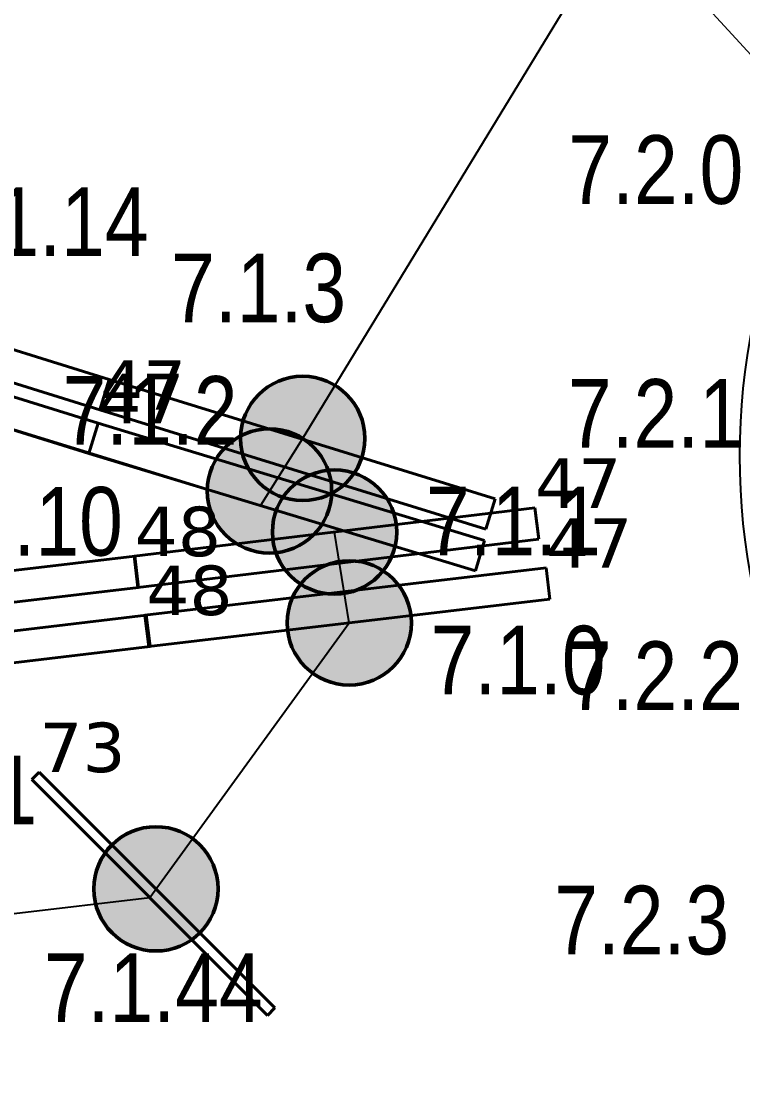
# Model space of a CAD drawing. Header units: millimetres. Extents: x -243740 to 150609, y -473655 to -165121.
# Drawn here: x -2954 to -326, y -396928 to -393090 of the extents above; entities that cross this region are included whole.
import ezdxf
from ezdxf import colors
from ezdxf.entities.mleader import LeaderData, LeaderLine
from ezdxf.enums import TextEntityAlignment as Align
from ezdxf.math import Vec2, Vec3

# ---------------------------------------------------------------- set-up
doc = ezdxf.new("R2010")
doc.units = ezdxf.units.MM
doc.layers.add('_Гр.ЩД-1C.10.4.I6.1', color=6, linetype='Continuous')
doc.layers.add('_Гр.ЩД-1C.10.4.I6.2', color=6, linetype='Continuous')
for name, color, linetype, lineweight in [('_освещение_dali', 3, 'Continuous', 50), ('DLX_FL2_LUM 13', 5, 'Continuous', 40), ('DLX_FL2_LUM 18', 5, 'Continuous', 40), ('DLX_FL2_LUM 26', 5, 'Continuous', 40)]:
    doc.layers.add(name, color=color, linetype=linetype, lineweight=lineweight)
doc.styles.get("Standard").update_dxf_attribs({"font": 'ARIALN.TTF'})
doc.styles.add('TableTextStyle', font='')
doc.styles.add('Шрифт - 200', font='', dxfattribs={"height": 200})
doc.styles.get('TableTextStyle').set_extended_font_data('VERDANA.TTF')
doc.styles.get('Шрифт - 200').set_extended_font_data('GOST Common', italic=True)
doc.linetypes.add('Truba', pattern='A,3e-05,[4,MSH_7,S=1,R=0,X=0,Y=0],-3.022072', length=3.022102)

# ---------------------------------------------------------------- blocks, each defined once
blk = doc.blocks.new('_Dot')
at = {"color": 0, "linetype": 'ByBlock', "lineweight": -2}
blk.add_line((-0.5, 0), (-1, 0), dxfattribs=at)
at = {"color": 0, "linetype": 'ByBlock', "const_width": 0.5}
blk.add_lwpolyline([(-0.25, 0, 1), (0.25, 0, 1)], format="xyb", close=True, dxfattribs=at)
blk = doc.blocks.new('A$Caabd1818')
at = {"layer": 'DLX_FL2_LUM 13'}
for points in [[(-6602.2, 3126, 0), (-6636.2, 3016.2, 0)], [(-6602.2, 3126, 0), (-6636.2, 3016.2, 0)], [(-6636.2, 3016.2, 0), (-6602.2, 3126, 0)], [(-6636.2, 3016.2, 0), (-6602.2, 3126, 0)], [(-5198, 2691.1, 0), (-6602.2, 3126, 0)], [(-6602.2, 3126, 0), (-6602.2, 3126, 0)], [(-6602.2, 3126, 0), (-5198, 2691.1, 0)], [(-5198, 2691.1, 0), (-6602.2, 3126, 0)], [(-6602.2, 3126, 0), (-6602.2, 3126, 0)], [(-6602.2, 3126, 0), (-5198, 2691.1, 0)], [(-6636.2, 3016.2, 0), (-5232, 2581.2, 0)], [(-6636.2, 3016.2, 0), (-6636.2, 3016.2, 0)], [(-5232, 2581.2, 0), (-6636.2, 3016.2, 0)], [(-5232, 2581.2, 0), (-6636.2, 3016.2, 0)], [(-6636.2, 3016.2, 0), (-6636.2, 3016.2, 0)], [(-6636.2, 3016.2, 0), (-5232, 2581.2, 0)], [(-6676.1, 2857.1, 0), (-6642.7, 2967.1, 0)], [(-6676.1, 2857.1, 0), (-6642.7, 2967.1, 0)], [(-6642.7, 2967.1, 0), (-6676.1, 2857.1, 0)], [(-6642.7, 2967.1, 0), (-6676.1, 2857.1, 0)], [(-6642.7, 2967.1, 0), (-5236.1, 2540.1, 0)], [(-6642.7, 2967.1, 0), (-6642.7, 2967.1, 0)], [(-5236.1, 2540.1, 0), (-6642.7, 2967.1, 0)], [(-5236.1, 2540.1, 0), (-6642.7, 2967.1, 0)], [(-6642.7, 2967.1, 0), (-6642.7, 2967.1, 0)], [(-6642.7, 2967.1, 0), (-5236.1, 2540.1, 0)], [(-5269.5, 2430, 0), (-6676.1, 2857.1, 0)], [(-6676.1, 2857.1, 0), (-6676.1, 2857.1, 0)], [(-6676.1, 2857.1, 0), (-5269.5, 2430, 0)], [(-5269.5, 2430, 0), (-6676.1, 2857.1, 0)], [(-6676.1, 2857.1, 0), (-6676.1, 2857.1, 0)], [(-6676.1, 2857.1, 0), (-5269.5, 2430, 0)], [(-5232, 2581.2, 0), (-5198, 2691.1, 0)], [(-5198, 2691.1, 0), (-5232, 2581.2, 0)], [(-5198, 2691.1, 0), (-5232, 2581.2, 0)], [(-5232, 2581.2, 0), (-5198, 2691.1, 0)], [(-5198, 2691.1, 0), (-5198, 2691.1, 0)], [(-5198, 2691.1, 0), (-5198, 2691.1, 0)], [(-5052.5, 2658.7, 0), (-6511.9, 2482.7, 0)], [(-6511.9, 2482.7, 0), (-5052.5, 2658.7, 0)], [(-5052.5, 2658.7, 0), (-6511.9, 2482.7, 0)], [(-6511.9, 2482.7, 0), (-5052.5, 2658.7, 0)], [(-5038.7, 2544.5, 0), (-5052.5, 2658.7, 0)], [(-5052.5, 2658.7, 0), (-5038.7, 2544.5, 0)], [(-5052.5, 2658.7, 0), (-5052.5, 2658.7, 0)], [(-5052.5, 2658.7, 0), (-5038.7, 2544.5, 0)], [(-5038.7, 2544.5, 0), (-5052.5, 2658.7, 0)], [(-5052.5, 2658.7, 0), (-5052.5, 2658.7, 0)], [(-5232, 2581.2, 0), (-5232, 2581.2, 0)], [(-5232, 2581.2, 0), (-5232, 2581.2, 0)], [(-6498.1, 2368.5, 0), (-5038.7, 2544.5, 0)], [(-5038.7, 2544.5, 0), (-6498.1, 2368.5, 0)], [(-5038.7, 2544.5, 0), (-6498.1, 2368.5, 0)], [(-6498.1, 2368.5, 0), (-5038.7, 2544.5, 0)], [(-5236.1, 2540.1, 0), (-5269.5, 2430, 0)], [(-5269.5, 2430, 0), (-5236.1, 2540.1, 0)], [(-5269.5, 2430, 0), (-5236.1, 2540.1, 0)], [(-5236.1, 2540.1, 0), (-5269.5, 2430, 0)], [(-5236.1, 2540.1, 0), (-5236.1, 2540.1, 0)], [(-5236.1, 2540.1, 0), (-5236.1, 2540.1, 0)], [(-5038.7, 2544.5, 0), (-5038.7, 2544.5, 0)], [(-5038.7, 2544.5, 0), (-5038.7, 2544.5, 0)], [(-6511.9, 2482.7, 0), (-6498.1, 2368.5, 0)], [(-6511.9, 2482.7, 0), (-6511.9, 2482.7, 0)], [(-6511.9, 2482.7, 0), (-6498.1, 2368.5, 0)], [(-6498.1, 2368.5, 0), (-6511.9, 2482.7, 0)], [(-6498.1, 2368.5, 0), (-6511.9, 2482.7, 0)], [(-6511.9, 2482.7, 0), (-6511.9, 2482.7, 0)], [(-5012.3, 2440.5, 0), (-6472.2, 2268, 0)], [(-6472.2, 2268, 0), (-5012.3, 2440.5, 0)], [(-5012.3, 2440.5, 0), (-6472.2, 2268, 0)], [(-6472.2, 2268, 0), (-5012.3, 2440.5, 0)], [(-5269.5, 2430, 0), (-5269.5, 2430, 0)], [(-5269.5, 2430, 0), (-5269.5, 2430, 0)], [(-4998.8, 2326.3, 0), (-5012.3, 2440.5, 0)], [(-5012.3, 2440.5, 0), (-4998.8, 2326.3, 0)], [(-5012.3, 2440.5, 0), (-5012.3, 2440.5, 0)], [(-5012.3, 2440.5, 0), (-4998.8, 2326.3, 0)], [(-4998.8, 2326.3, 0), (-5012.3, 2440.5, 0)], [(-5012.3, 2440.5, 0), (-5012.3, 2440.5, 0)], [(-6498.1, 2368.5, 0), (-6498.1, 2368.5, 0)], [(-6498.1, 2368.5, 0), (-6498.1, 2368.5, 0)], [(-6458.7, 2153.8, 0), (-4998.8, 2326.3, 0)], [(-4998.8, 2326.3, 0), (-6458.7, 2153.8, 0)], [(-4998.8, 2326.3, 0), (-6458.7, 2153.8, 0)], [(-6458.7, 2153.8, 0), (-4998.8, 2326.3, 0)], [(-4998.8, 2326.3, 0), (-4998.8, 2326.3, 0)], [(-4998.8, 2326.3, 0), (-4998.8, 2326.3, 0)], [(-6472.2, 2268, 0), (-6458.7, 2153.8, 0)], [(-6472.2, 2268, 0), (-6472.2, 2268, 0)], [(-6472.2, 2268, 0), (-6458.7, 2153.8, 0)], [(-6458.7, 2153.8, 0), (-6472.2, 2268, 0)], [(-6458.7, 2153.8, 0), (-6472.2, 2268, 0)], [(-6472.2, 2268, 0), (-6472.2, 2268, 0)], [(-6458.7, 2153.8, 0), (-6458.7, 2153.8, 0)], [(-6458.7, 2153.8, 0), (-6458.7, 2153.8, 0)]]:
    blk.add_polyline3d(points, dxfattribs=at)
at = {"layer": 'DLX_FL2_LUM 18'}
for points in [[(-6602.2, 3125.9, 0), (-8471.4, 3708.8, 0)], [(-8471.4, 3708.8, 0), (-6602.2, 3125.9, 0)], [(-6602.2, 3125.9, 0), (-8471.4, 3708.8, 0)], [(-8471.4, 3708.8, 0), (-6602.2, 3125.9, 0)], [(-8505.7, 3599, 0), (-6636.4, 3016.2, 0)], [(-6636.4, 3016.2, 0), (-8505.7, 3599, 0)], [(-6636.4, 3016.2, 0), (-8505.7, 3599, 0)], [(-8505.7, 3599, 0), (-6636.4, 3016.2, 0)], [(-8512.6, 3548.6, 0), (-6642.9, 2967.1, 0)], [(-6642.9, 2967.1, 0), (-8512.6, 3548.6, 0)], [(-6642.9, 2967.1, 0), (-8512.6, 3548.6, 0)], [(-8512.6, 3548.6, 0), (-6642.9, 2967.1, 0)], [(-6677.1, 2857.3, 0), (-8546.7, 3438.8, 0)], [(-8546.7, 3438.8, 0), (-6677.1, 2857.3, 0)], [(-6677.1, 2857.3, 0), (-8546.7, 3438.8, 0)], [(-8546.7, 3438.8, 0), (-6677.1, 2857.3, 0)], [(-6636.4, 3016.2, 0), (-6602.2, 3125.9, 0)], [(-6602.2, 3125.9, 0), (-6636.4, 3016.2, 0)], [(-6602.2, 3125.9, 0), (-6636.4, 3016.2, 0)], [(-6636.4, 3016.2, 0), (-6602.2, 3125.9, 0)], [(-6602.2, 3125.9, 0), (-6602.2, 3125.9, 0)], [(-6602.2, 3125.9, 0), (-6602.2, 3125.9, 0)], [(-6636.4, 3016.2, 0), (-6636.4, 3016.2, 0)], [(-6636.4, 3016.2, 0), (-6636.4, 3016.2, 0)], [(-6642.9, 2967.1, 0), (-6677.1, 2857.3, 0)], [(-6677.1, 2857.3, 0), (-6642.9, 2967.1, 0)], [(-6677.1, 2857.3, 0), (-6642.9, 2967.1, 0)], [(-6642.9, 2967.1, 0), (-6677.1, 2857.3, 0)], [(-6642.9, 2967.1, 0), (-6642.9, 2967.1, 0)], [(-6642.9, 2967.1, 0), (-6642.9, 2967.1, 0)], [(-6677.1, 2857.3, 0), (-6677.1, 2857.3, 0)], [(-6677.1, 2857.3, 0), (-6677.1, 2857.3, 0)], [(-6509.7, 2483, 0), (-8454.2, 2253.1, 0)], [(-8454.2, 2253.1, 0), (-6509.7, 2483, 0)], [(-6509.7, 2483, 0), (-8454.2, 2253.1, 0)], [(-8454.2, 2253.1, 0), (-6509.7, 2483, 0)], [(-6496.2, 2368.7, 0), (-6509.7, 2483, 0)], [(-6509.7, 2483, 0), (-6496.2, 2368.7, 0)], [(-6509.7, 2483, 0), (-6509.7, 2483, 0)], [(-6509.7, 2483, 0), (-6496.2, 2368.7, 0)], [(-6496.2, 2368.7, 0), (-6509.7, 2483, 0)], [(-6509.7, 2483, 0), (-6509.7, 2483, 0)], [(-8440.7, 2138.9, 0), (-6496.2, 2368.7, 0)], [(-6496.2, 2368.7, 0), (-8440.7, 2138.9, 0)], [(-6496.2, 2368.7, 0), (-8440.7, 2138.9, 0)], [(-8440.7, 2138.9, 0), (-6496.2, 2368.7, 0)], [(-6496.2, 2368.7, 0), (-6496.2, 2368.7, 0)], [(-6496.2, 2368.7, 0), (-6496.2, 2368.7, 0)], [(-6467.5, 2268.6, 0), (-8411.7, 2036.6, 0)], [(-8411.7, 2036.6, 0), (-6467.5, 2268.6, 0)], [(-6467.5, 2268.6, 0), (-8411.7, 2036.6, 0)], [(-8411.7, 2036.6, 0), (-6467.5, 2268.6, 0)], [(-6453.9, 2154.4, 0), (-6467.5, 2268.6, 0)], [(-6467.5, 2268.6, 0), (-6453.9, 2154.4, 0)], [(-6467.5, 2268.6, 0), (-6467.5, 2268.6, 0)], [(-6467.5, 2268.6, 0), (-6453.9, 2154.4, 0)], [(-6453.9, 2154.4, 0), (-6467.5, 2268.6, 0)], [(-6467.5, 2268.6, 0), (-6467.5, 2268.6, 0)], [(-8398.1, 1922.4, 0), (-6453.9, 2154.4, 0)], [(-6453.9, 2154.4, 0), (-8398.1, 1922.4, 0)], [(-6453.9, 2154.4, 0), (-8398.1, 1922.4, 0)], [(-8398.1, 1922.4, 0), (-6453.9, 2154.4, 0)], [(-6453.9, 2154.4, 0), (-6453.9, 2154.4, 0)], [(-6453.9, 2154.4, 0), (-6453.9, 2154.4, 0)]]:
    blk.add_polyline3d(points, dxfattribs=at)
at = {"layer": 'DLX_FL2_LUM 26'}
for points in [[(-6883.9, 1669.8, 0), (-6857, 1696.6, 0)], [(-6857, 1696.6, 0), (-6883.9, 1669.8, 0)], [(-6857, 1696.6, 0), (-6883.9, 1669.8, 0)], [(-6883.9, 1669.8, 0), (-6857, 1696.6, 0)], [(-6857, 1696.6, 0), (-6857, 1696.6, 0)], [(-6857, 1696.6, 0), (-5999.2, 837.6, 0)], [(-5999.2, 837.6, 0), (-6857, 1696.6, 0)], [(-6857, 1696.6, 0), (-6857, 1696.6, 0)], [(-5999.2, 837.6, 0), (-6857, 1696.6, 0)], [(-6857, 1696.6, 0), (-5999.2, 837.6, 0)], [(-6026, 810.7, 0), (-6883.9, 1669.8, 0)], [(-6883.9, 1669.8, 0), (-6883.9, 1669.8, 0)], [(-6883.9, 1669.8, 0), (-6026, 810.7, 0)], [(-6883.9, 1669.8, 0), (-6883.9, 1669.8, 0)], [(-6883.9, 1669.8, 0), (-6026, 810.7, 0)], [(-6026, 810.7, 0), (-6883.9, 1669.8, 0)], [(-5999.2, 837.6, 0), (-6026, 810.7, 0)], [(-6026, 810.7, 0), (-5999.2, 837.6, 0)], [(-6026, 810.7, 0), (-5999.2, 837.6, 0)], [(-5999.2, 837.6, 0), (-6026, 810.7, 0)], [(-6026, 810.7, 0), (-6026, 810.7, 0)], [(-6026, 810.7, 0), (-6026, 810.7, 0)], [(-5999.2, 837.6, 0), (-5999.2, 837.6, 0)], [(-5999.2, 837.6, 0), (-5999.2, 837.6, 0)]]:
    blk.add_polyline3d(points, dxfattribs=at)
blk = doc.blocks.new('A$Cab2378fa')
at = {"lineweight": 25, "true_color": 0xfff5f5}
h = blk.add_hatch(color=7, dxfattribs=at)
h.dxf.hatch_style = 1
h.paths.add_polyline_path([(0, 0), (-141.6, -170.3, 0.174923), (3, -222.4, 0.197808), (162.3, -156.8)])
h.paths.add_polyline_path([(-163.2, 157.6), (0, 0), (147.8, 177.8, 0.175398), (3, 230.2, 0.209014)])
at = {"lineweight": 25}
h = blk.add_hatch(color=0, dxfattribs=at)
h.paths.add_polyline_path([(162.3, -156.8, 0.442338), (147.8, 177.8), (0, 0)])
h.paths.add_polyline_path([(-141.6, -170.3), (0, 0), (-163.2, 157.6, 0.430096)])
blk.add_circle((3, 3.9), 226.3)

msp = doc.modelspace()

# ---------------------------------------------------------------- linework, layer by layer
at = {"layer": '_Гр.ЩД-1C.10.4.I6.1', "ltscale": 100}
for points in [[(-3443.4, -393390.1), (-2116.6, -392374.1), (-91.6, -391594.5), (-1930.4, -394613.2), (-2082.6, -394854.1), (-3559.5, -394399.4)], [(-5448.8, -396631.6), (-2485.3, -396281.6), (-1759.1, -395281.7), (-1812.5, -394951.1), (-3512.2, -395153.8)]]:
    msp.add_lwpolyline(points, dxfattribs=at)
at = {"layer": 'Defpoints', "color": 251, "lineweight": 0, "ltscale": 100, "true_color": 0x636466}
msp.add_lwpolyline([(-963, -392487), (3816.4, -397687.2)], dxfattribs=at)
at = {"layer": 'Defpoints', "color": 3, "ltscale": 100}
msp.add_circle((2066.1, -394673.9), 2403.2, dxfattribs=at)

# ---------------------------------------------------------------- block references
at = {"layer": '_освещение_dali', "color": 5, "ltscale": 100}
for p in [(-1931.5, -394614), (-2052.3, -394805.4), (-1815.5, -394955), (-1762, -395285.7), (-2465.6, -396254.3)]:
    msp.add_blockref('A$Cab2378fa', p, dxfattribs=at)
at = {"layer": 'Defpoints', "linetype": 'Truba', "ltscale": 100}
msp.add_blockref('A$Caabd1818', (3969.7, -397521.8), dxfattribs=at)

# ---------------------------------------------------------------- texts
at = {"layer": '_Гр.ЩД-1C.10.4.I6.1', "ltscale": 100}
for s, p in [('7.1.14', (-2887.6, -394021.2)), ('7.1.3', (-2088.9, -394262)), ('7.1.2', (-2484.1, -394708.3)), ('7.1.10', (-2981.4, -395111.9)), ('7.1.1', (-1161.2, -395110.6)), ('7.1.0', (-1144.3, -395617.3)), ('7.1.11', (-3293, -396090)), ('7.1.44', (-2472.6, -396810.4))]:
    msp.add_text(s, height=250, dxfattribs=at).set_placement(p, align=Align.BOTTOM_CENTER)
at = {"layer": '_Гр.ЩД-1C.10.4.I6.2', "ltscale": 100}
for s, p in [('7.2.0', (-643, -393831.1)), ('7.2.1', (-644.4, -394719.2)), ('7.2.2', (-644.4, -395674.4)), ('7.2.3', (-694.4, -396564))]:
    msp.add_text(s, height=250, dxfattribs=at).set_placement(p, align=Align.BOTTOM_CENTER)
at = {"layer": '_освещение_dali', "color": 21, "true_color": 0xff9e7e, "style": 'TableTextStyle'}
for s, p in [('47', (-2666.5, -394505.6)), ('47', (-2673, -394554.7)), ('47', (-1082.8, -394863)), ('48', (-2540, -395038.8)), ('47', (-1042.6, -395081.2)), ('48', (-2497.8, -395253.2)), ('73', (-2887.3, -395825.2))]:
    msp.add_text(s, height=180, dxfattribs=at).set_placement(p)

# ---------------------------------------------------------------- leaders
at = {"layer": '_освещение_dali'}
ml = msp.add_multileader_mtext('Standard', dxfattribs=at)
ml.set_content('{\\fISOCPEUR|b0|i1|c204|p34;ВТ7.2.27}', color=256, style='Шрифт - 200')
ml.set_leader_properties()
ml.set_arrow_properties(name='DOT')
ml.build(insert=Vec2(0, 0))
ml.multileader.update_dxf_attribs({"has_dogleg": 0, "text_left_attachment_type": 6, "text_right_attachment_type": 6, "arrow_head_size": 100})
ctx = ml.context
ctx.base_point, ctx.char_height, ctx.arrow_head_size, ctx.landing_gap_size, ctx.plane_origin = Vec3(-2084.3, -398384.1), 250, 100, 200, Vec3(85706.5, -266510.7)
ctx.left_attachment, ctx.right_attachment = 6, 6
notes = []
notes.append((ctx, [(1, (1, 1, 0), (-373.7, -398384.1), (-1, 0), 8, [(1, [(1424.3, -395143.2)], 0, [])])]))
ctx.mtext.insert, ctx.mtext.flow_direction = Vec3(-1884.3, -398084.1), 5
for ctx, leaders in notes:
    for number, flags, end, landing, length, lines in leaders:
        leader = LeaderData()
        leader.index, (leader.has_last_leader_line, leader.has_dogleg_vector, leader.attachment_direction) = number, flags
        leader.last_leader_point, leader.dogleg_vector, leader.dogleg_length = Vec3(end), Vec3(landing), length
        for number, points, colour, breaks in lines:
            line = LeaderLine()
            line.index, line.vertices, line.color, line.breaks = number, Vec3.list(points), colors.encode_raw_color(colour), breaks
            leader.lines.append(line)
        ctx.leaders.append(leader)

doc.saveas('drawing.dxf')
